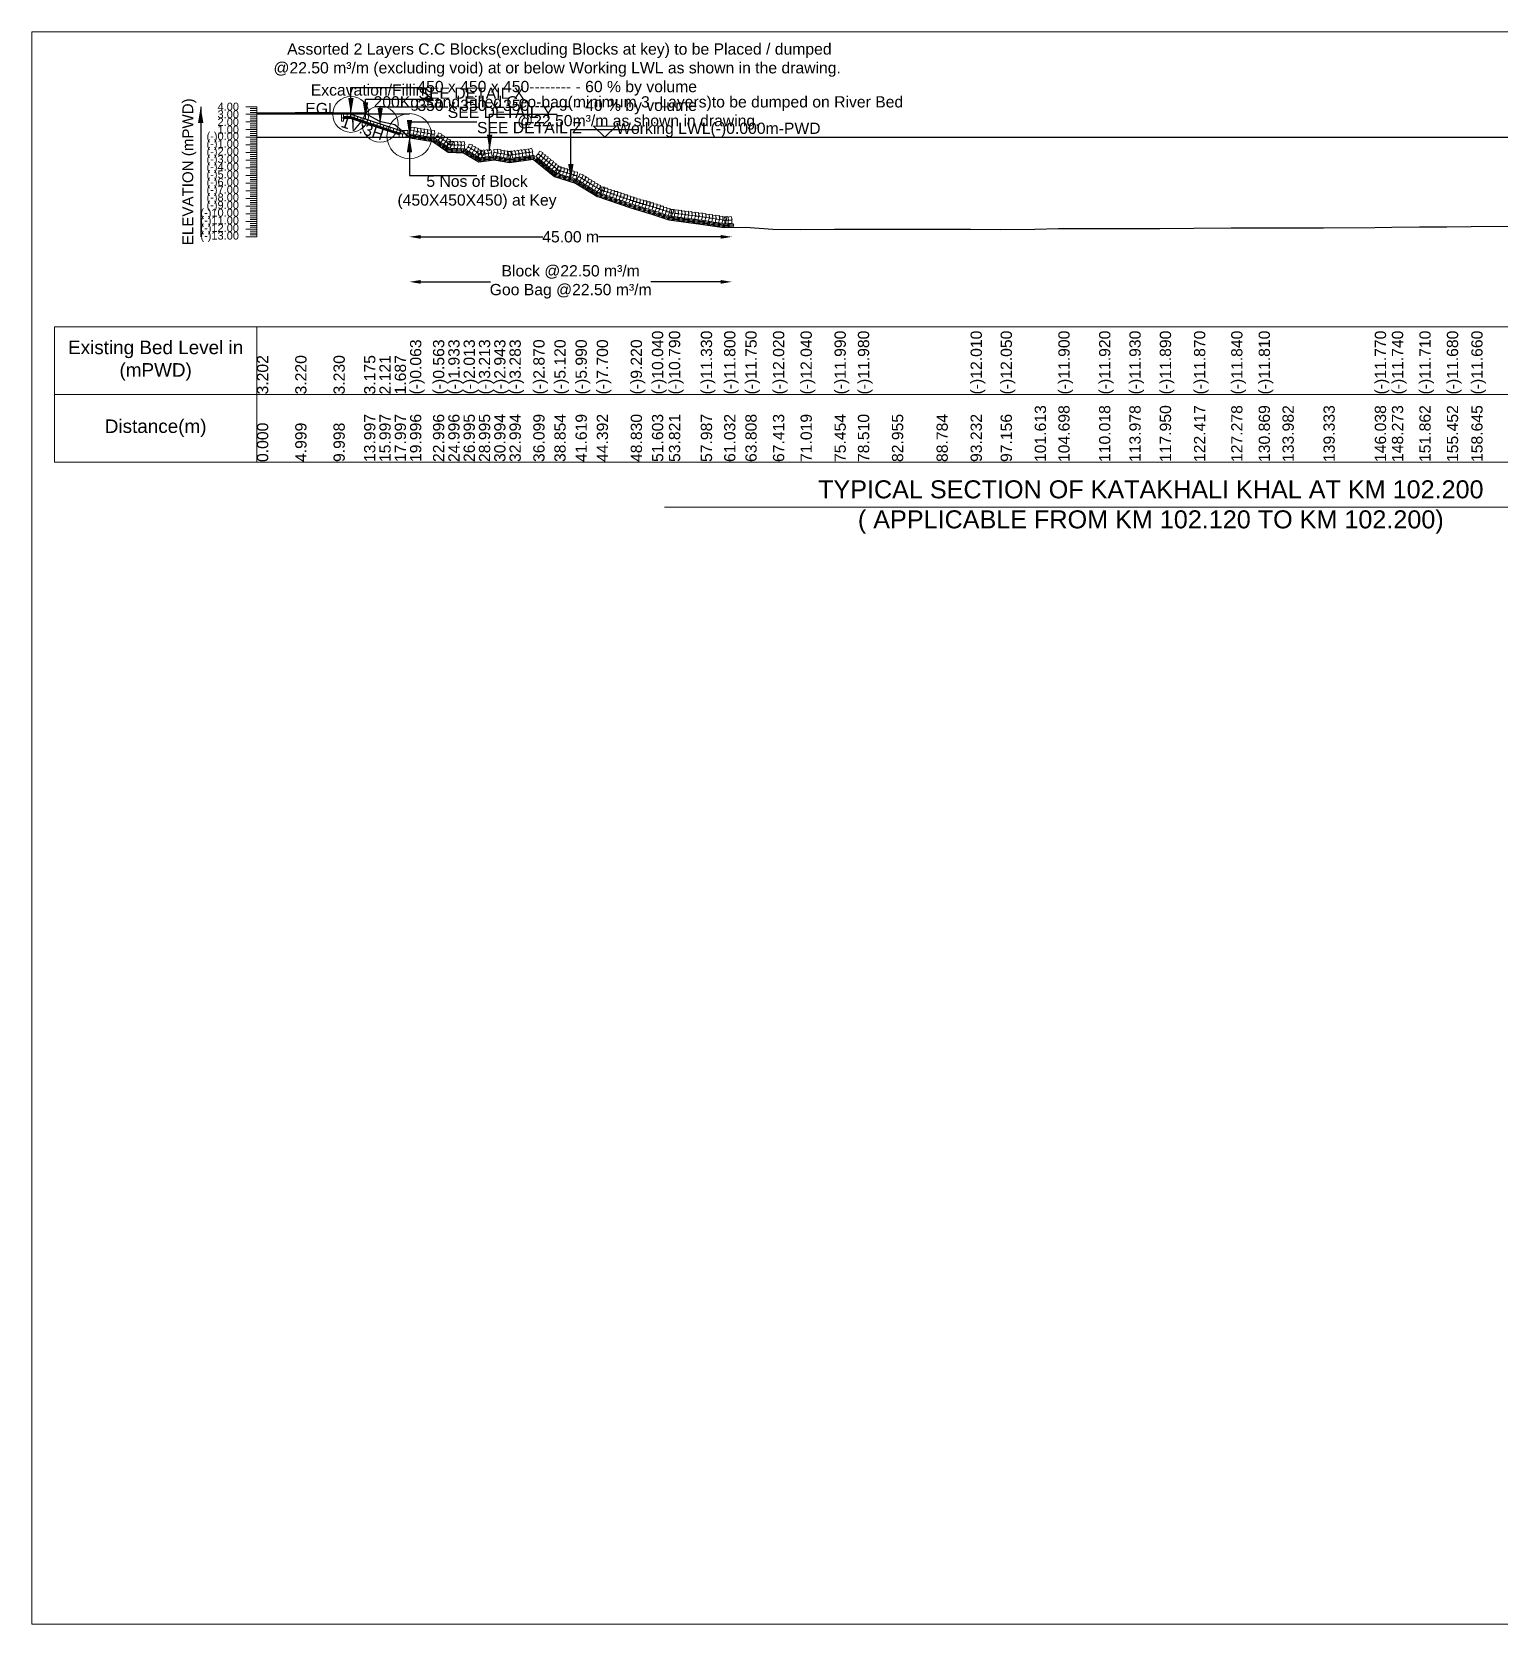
# Model space of a CAD drawing. Header units: inches. Extents: x 89000 to 845000, y -7071 to 31.
# Drawn here: x 370000 to 376518, y -7071 to 0 of the extents above; entities that cross this region are included whole.
import ezdxf

# ---------------------------------------------------------------- set-up
doc = ezdxf.new("R2010")
doc.units = ezdxf.units.IN
doc.header["$LTSCALE"] = 7
doc.header["$MEASUREMENT"] = 0
for name, color, linetype, lineweight in [('Cross section Data Border', 7, 'Continuous', 9), ('Cross Section Labels', 7, 'Continuous', 9), ('Existing_Bed_Level for Xsection', 7, 'Continuous', 25), ('Long Section Labels', 7, 'Continuous', 9)]:
    doc.layers.add(name, color=color, linetype=linetype, lineweight=lineweight)
doc.styles.get("Standard").update_dxf_attribs({"font": 'arial.ttf'})
doc.dimstyles.new('Appron Lebeling Style', dxfattribs={"dimtxt": 50, "dimasz": 50, "dimexe": 0.18, "dimexo": 0.0625, "dimgap": 0.09, "dimtad": 0, "dimtih": 1, "dimtoh": 1, "dimdec": 4, "dimzin": 0, "dimdsep": 46, "dimtxsty": 'Standard', "dimcen": 0.09, "dimse1": 1, "dimse2": 1, "dimadec": 0, "dimazin": 0, "dimtfac": 1, "dimtdec": 4, "dimtofl": 0, "dimtmove": 0, "dimatfit": 3, "dimfxl": 1, "dimtolj": 1, "dimtzin": 0, "dimarcsym": 0})
doc.dimstyles.get("Standard").update_dxf_attribs({"dimtxt": 0.18, "dimasz": 0.18, "dimexe": 0.18, "dimexo": 0.0625, "dimgap": 0.09, "dimtad": 0, "dimtih": 1, "dimtoh": 1, "dimdec": 4, "dimzin": 0, "dimdsep": 46, "dimtxsty": 'Standard', "dimcen": 0.09, "dimadec": 0, "dimazin": 0, "dimtfac": 1, "dimtdec": 4, "dimtofl": 0, "dimtmove": 0, "dimatfit": 3, "dimfxl": 1, "dimtolj": 1, "dimtzin": 0, "dimarcsym": 0})

# ---------------------------------------------------------------- blocks, each defined once
blk = doc.blocks.new('*D297')
at = {"layer": 'Cross Section Labels', "color": 0, "lineweight": -2, "transparency": 16777216}
for p, q in [((371727.4, -910.3), (372269.8, -910.3)), ((373059.4, -910.3), (372517, -910.3))]:
    blk.add_line(p, q, dxfattribs=at)
at = {"layer": 'Cross Section Labels', "color": 0, "transparency": 16777216}
for points in [[(371727.4, -902), (371727.4, -918.6), (371677.4, -910.3)], [(373059.4, -902), (373059.4, -918.6), (373109.4, -910.3)]]:
    blk.add_solid(points, dxfattribs=at)
at = {"layer": 'Defpoints', "color": 0, "transparency": 16777216}
for p in [(371677.4, -468.3), (373109.4, -868.9), (373109.4, -910.3)]:
    blk.add_point(p, dxfattribs=at)
at = {"layer": 'Cross Section Labels', "color": 0, "transparency": 16777216, "insert": (372393.4, -910.3), "char_height": 50, "attachment_point": 5}
blk.add_mtext('\\A1;45.00 m', dxfattribs=at)
blk = doc.blocks.new('*D298')
at = {"layer": 'Cross Section Labels', "color": 0, "lineweight": -2, "transparency": 16777216}
for p, q in [((371727.4, -1110.3), (372037.8, -1110.3)), ((373059.4, -1110.3), (372749, -1110.3))]:
    blk.add_line(p, q, dxfattribs=at)
at = {"layer": 'Cross Section Labels', "color": 0, "transparency": 16777216}
for points in [[(371727.4, -1102), (371727.4, -1118.6), (371677.4, -1110.3)], [(373059.4, -1102), (373059.4, -1118.6), (373109.4, -1110.3)]]:
    blk.add_solid(points, dxfattribs=at)
at = {"layer": 'Defpoints', "color": 0, "transparency": 16777216}
for p in [(371677.4, -468.3), (373109.4, -868.9), (373109.4, -1110.3)]:
    blk.add_point(p, dxfattribs=at)
at = {"layer": 'Cross Section Labels', "color": 0, "transparency": 16777216, "insert": (372393.4, -1110.3), "char_height": 50, "attachment_point": 5}
blk.add_mtext('\\A1;Block @22.50 m³/m ^JGoo Bag @22.50 m³/m ', dxfattribs=at)

msp = doc.modelspace()

# ---------------------------------------------------------------- linework, layer by layer
at = {"layer": 'Cross section Data Border'}
msp.add_lwpolyline([(370100, -1310.3), (379040.61074, -1310.3), (379040.61074, -1910.3), (370100, -1910.3)], close=True, dxfattribs=at)
for points in [[(371000, -1310.3), (371000, -1910.3)], [(370100, -1610.3), (379040.61074, -1610.3)]]:
    msp.add_lwpolyline(points, dxfattribs=at)
at = {"layer": 'Cross Section Labels'}
for points in [[(370000, 0), (380000, 0), (380000, -7071), (370000, -7071)], [(372545.42336, -468.3), (372595.42336, -418.3), (372495.42336, -418.3)]]:
    msp.add_lwpolyline(points, close=True, dxfattribs=at)
msp.add_lwpolyline([(372810.30537, -2110.3), (374970.30537, -2110.3), (377130.30537, -2110.3)], dxfattribs=at)
for centre, radius in [((371417.32336, -366.3), 80), ((371547.37336, -409.65), 80), ((371677.42336, -463.2), 100)]:
    msp.add_circle(centre, radius, dxfattribs=at)
at = {"layer": 'Existing_Bed_Level for Xsection'}
for points in [[(371000, -359.432), (371169.97785, -358.82), (371339.93545, -358.48), (371475.90963, -360.35), (371543.89672, -396.186), (371611.8838, -410.942), (371679.87089, -470.442), (371781.86165, -487.442), (371849.84874, -534.022), (371917.83583, -536.742), (371985.82292, -577.542), (372053.81001, -568.362), (372121.7971, -579.922), (372227.37489, -565.88), (372321.04124, -642.38), (372415.04303, -671.96), (372509.31759, -730.1), (372660.21401, -781.78), (372754.49234, -809.66), (372829.91553, -835.16), (372971.54206, -853.52), (373075.09292, -869.5), (373169.45879, -867.8), (373292.04392, -876.98), (373414.62942, -877.66), (373565.44775, -875.96), (373669.345, -875.62), (373820.47827, -875.96), (374018.6459, -875.96), (374169.90063, -876.64), (374303.32009, -878), (374454.82656, -875.62), (374559.71953, -872.9), (374740.60946, -873.58), (374875.26164, -873.92), (375010.29305, -872.56), (375162.17267, -871.88), (375327.44128, -870.86), (375449.54895, -869.84), (375555.39136, -869.84), (375737.30582, -869.84), (375965.29766, -868.48), (376041.29669, -867.46), (376163.31388, -866.44), (376285.35752, -865.42), (376393.94126, -864.74), (376579.03826, -862.36)], [(371677.42336, -366.3), (371000, -366.3)], [(371639.17336, -440.25), (371418.89365, -366.82343), (371417.32336, -366.3), (371415.66813, -366.3), (371385.06813, -366.3)], [(371385.06813, -376.5), (371415.66813, -376.5), (371639.17336, -451.00174)], [(371385.06813, -379.9), (371415.11638, -379.9), (371634.41638, -453)], [(371385.06813, -383.3), (371414.56464, -383.3), (371631.52336, -455.61957)], [(371000, -468.3), (378940.61074, -468.3)]]:
    msp.add_lwpolyline(points, dxfattribs=at)
at = {"layer": 'Long Section Labels'}
for points in [[(371000, -332.3), (370950, -332.3)], [(371000, -340.8), (370970, -340.8)], [(371000, -349.3), (370970, -349.3)], [(371000, -910.3), (371000, -876.3), (371000, -842.3), (371000, -808.3), (371000, -774.3), (371000, -740.3), (371000, -706.3), (371000, -672.3), (371000, -638.3), (371000, -604.3), (371000, -570.3), (371000, -536.3), (371000, -502.3), (371000, -468.3), (371000, -434.3), (371000, -400.3), (371000, -366.3), (371000, -332.3)], [(371000, -366.3), (370950, -366.3)], [(371000, -400.3), (370950, -400.3)], [(371000, -357.8), (370970, -357.8)], [(371000, -374.8), (370970, -374.8)], [(371000, -383.3), (370970, -383.3)], [(371000, -391.8), (370970, -391.8)], [(371000, -408.8), (370970, -408.8)], [(371000, -417.3), (370970, -417.3)], [(371000, -434.3), (370950, -434.3)], [(371000, -468.3), (370950, -468.3)], [(371000, -425.8), (370970, -425.8)], [(371000, -442.8), (370970, -442.8)], [(371000, -451.3), (370970, -451.3)], [(371000, -459.8), (370970, -459.8)], [(371000, -476.8), (370970, -476.8)], [(371000, -485.3), (370970, -485.3)], [(371000, -493.8), (370970, -493.8)], [(371000, -502.3), (370950, -502.3)], [(371000, -536.3), (370950, -536.3)], [(371000, -510.8), (370970, -510.8)], [(371000, -519.3), (370970, -519.3)], [(371000, -527.8), (370970, -527.8)], [(371000, -544.8), (370970, -544.8)], [(371000, -553.3), (370970, -553.3)], [(371000, -561.8), (370970, -561.8)], [(371000, -570.3), (370950, -570.3)], [(371000, -604.3), (370950, -604.3)], [(371000, -578.8), (370970, -578.8)], [(371000, -587.3), (370970, -587.3)], [(371000, -595.8), (370970, -595.8)], [(371000, -612.8), (370970, -612.8)], [(371000, -621.3), (370970, -621.3)], [(371000, -629.8), (370970, -629.8)], [(371000, -638.3), (370950, -638.3)], [(371000, -672.3), (370950, -672.3)], [(371000, -706.3), (370950, -706.3)], [(371000, -646.8), (370970, -646.8)], [(371000, -655.3), (370970, -655.3)], [(371000, -663.8), (370970, -663.8)], [(371000, -680.8), (370970, -680.8)], [(371000, -689.3), (370970, -689.3)], [(371000, -697.8), (370970, -697.8)], [(371000, -740.3), (370950, -740.3)], [(371000, -774.3), (370950, -774.3)], [(371000, -714.8), (370970, -714.8)], [(371000, -723.3), (370970, -723.3)], [(371000, -731.8), (370970, -731.8)], [(371000, -748.8), (370970, -748.8)], [(371000, -757.3), (370970, -757.3)], [(371000, -765.8), (370970, -765.8)], [(371000, -808.3), (370950, -808.3)], [(371000, -842.3), (370950, -842.3)], [(371000, -782.8), (370970, -782.8)], [(371000, -791.3), (370970, -791.3)], [(371000, -799.8), (370970, -799.8)], [(371000, -816.8), (370970, -816.8)], [(371000, -825.3), (370970, -825.3)], [(371000, -833.8), (370970, -833.8)], [(371000, -876.3), (370950, -876.3)], [(371000, -910.3), (370950, -910.3)], [(371000, -850.8), (370970, -850.8)], [(371000, -859.3), (370970, -859.3)], [(371000, -867.8), (370970, -867.8)], [(371000, -884.8), (370970, -884.8)], [(371000, -893.3), (370970, -893.3)], [(371000, -901.8), (370970, -901.8)]]:
    msp.add_lwpolyline(points, dxfattribs=at)
for points in [[(371385.06813, -366.3), (371374.86813, -366.3), (371374.86813, -381.6), (371385.06813, -381.6)], [(371385.06813, -381.6), (371374.86813, -381.6), (371374.86813, -396.9), (371385.06813, -396.9)], [(371400.36813, -366.3), (371385.06813, -366.3), (371385.06813, -376.5), (371400.36813, -376.5)], [(371415.66813, -366.3), (371400.36813, -366.3), (371400.36813, -376.5), (371415.66813, -376.5)], [(371433.4085, -371.66172), (371418.89365, -366.82343), (371415.66813, -376.5), (371430.18298, -381.33828)], [(371447.92336, -376.5), (371433.4085, -371.66172), (371430.18298, -381.33828), (371444.69784, -386.17657)], [(371462.43821, -381.33828), (371447.92336, -376.5), (371444.69784, -386.17657), (371459.21269, -391.01485)], [(371476.95307, -386.17657), (371462.43821, -381.33828), (371459.21269, -391.01485), (371473.72754, -395.85314)], [(371491.46792, -391.01485), (371476.95307, -386.17657), (371473.72754, -395.85314), (371488.2424, -400.69142)], [(371505.98278, -395.85314), (371491.46792, -391.01485), (371488.2424, -400.69142), (371502.75725, -405.52971)], [(371520.49763, -400.69142), (371505.98278, -395.85314), (371502.75725, -405.52971), (371517.27211, -410.36799)], [(371535.01249, -405.52971), (371520.49763, -400.69142), (371517.27211, -410.36799), (371531.78696, -415.20628)], [(371549.52734, -410.36799), (371535.01249, -405.52971), (371531.78696, -415.20628), (371546.30182, -420.04456)], [(371564.04219, -415.20628), (371549.52734, -410.36799), (371546.30182, -420.04456), (371560.81667, -424.88285)], [(371578.55705, -420.04456), (371564.04219, -415.20628), (371560.81667, -424.88285), (371575.33153, -429.72113)], [(371593.0719, -424.88285), (371578.55705, -420.04456), (371575.33153, -429.72113), (371589.84638, -434.55942)], [(371699.63645, -425.13517), (371684.54466, -422.61964), (371682.02914, -437.71143), (371697.12093, -440.22696)], [(371607.58676, -429.72113), (371593.0719, -424.88285), (371589.84638, -434.55942), (371604.36123, -439.3977)], [(371622.10161, -434.55942), (371607.58676, -429.72113), (371604.36123, -439.3977), (371618.87609, -444.23599)], [(371636.61647, -439.3977), (371622.10161, -434.55942), (371618.87609, -444.23599), (371633.39094, -449.07427)], [(371646.82336, -453), (371631.52336, -453), (371631.52336, -468.3), (371646.82336, -468.3)], [(371654.47336, -437.7), (371639.17336, -437.7), (371639.17336, -453), (371654.47336, -453)], [(371662.12336, -453), (371646.82336, -453), (371646.82336, -468.3), (371662.12336, -468.3)], [(371669.77336, -437.7), (371654.47336, -437.7), (371654.47336, -453), (371669.77336, -453)], [(371677.42336, -453), (371662.12336, -453), (371662.12336, -468.3), (371677.42336, -468.3)], [(371697.12093, -440.22696), (371682.02914, -437.71143), (371679.51361, -452.80322), (371694.6054, -455.31875)], [(371712.21272, -442.74248), (371697.12093, -440.22696), (371694.6054, -455.31875), (371709.69719, -457.83427)], [(371714.72824, -427.65069), (371699.63645, -425.13517), (371697.12093, -440.22696), (371712.21272, -442.74248)], [(371727.30451, -445.25801), (371712.21272, -442.74248), (371709.69719, -457.83427), (371724.78898, -460.3498)], [(371727.89089, -428.10055), (371712.66257, -429.57983), (371714.14186, -444.80815), (371729.37018, -443.32887)], [(371742.3963, -447.77354), (371727.30451, -445.25801), (371724.78898, -460.3498), (371739.88077, -462.86533)], [(371742.98268, -430.61607), (371727.75436, -432.09536), (371729.23365, -447.32368), (371744.46197, -445.84439)], [(371757.48809, -450.28906), (371742.3963, -447.77354), (371739.88077, -462.86533), (371754.97256, -465.38085)], [(371758.07447, -433.1316), (371742.84615, -434.61089), (371744.32544, -449.83921), (371759.55376, -448.35992)], [(371772.57988, -452.80459), (371757.48809, -450.28906), (371754.97256, -465.38085), (371770.06435, -467.89638)], [(371773.16626, -435.64713), (371757.93794, -437.12641), (371759.41723, -452.35473), (371774.64555, -450.87545)], [(371787.67167, -455.32011), (371772.57988, -452.80459), (371770.06435, -467.89638), (371785.15614, -470.4119)], [(371788.25805, -438.16265), (371773.02973, -439.64194), (371774.50902, -454.87026), (371789.73734, -453.39097)], [(371813.30255, -469.41724), (371800.68076, -460.76967), (371792.03319, -473.39146), (371804.65498, -482.03903)], [(371821.07251, -454.10875), (371806.64162, -449.02549), (371801.55837, -463.45638), (371815.98926, -468.53963)], [(371825.92434, -478.06481), (371813.30255, -469.41724), (371804.65498, -482.03903), (371817.27677, -490.6866)], [(371833.6943, -462.75631), (371819.26341, -457.67306), (371814.18016, -472.10395), (371828.61105, -477.1872)], [(371838.54613, -486.71238), (371825.92434, -478.06481), (371817.27677, -490.6866), (371829.89856, -499.33417)], [(371846.31609, -471.40388), (371831.8852, -466.32063), (371826.80195, -480.75151), (371841.23284, -485.83477)], [(371851.16792, -495.35994), (371838.54613, -486.71238), (371829.89856, -499.33417), (371842.52035, -507.98173)], [(371858.93788, -480.05145), (371844.50699, -474.96819), (371839.42374, -489.39908), (371853.85462, -494.48234)], [(371859.42181, -484.70488), (371844.49733, -488.07386), (371847.86631, -502.99834), (371862.79078, -499.62936)], [(371871.55967, -488.69902), (371857.12878, -483.61576), (371852.04553, -498.04665), (371866.47641, -503.1299)], [(371874.70958, -485.31651), (371859.7851, -488.68549), (371863.15408, -503.60996), (371878.07855, -500.24099)], [(371889.99735, -485.92814), (371875.07287, -489.29711), (371878.44185, -504.22159), (371893.36632, -500.85262)], [(371905.28512, -486.53977), (371890.36064, -489.90874), (371893.72962, -504.83322), (371908.65409, -501.46424)], [(371920.57289, -487.15139), (371905.64841, -490.52037), (371909.01739, -505.44484), (371923.94186, -502.07587)], [(371863.78971, -504.00751), (371851.16792, -495.35994), (371842.52035, -507.98173), (371855.14214, -516.6293)], [(371860.98213, -501.80131), (371845.69436, -501.18968), (371845.08273, -516.47745), (371860.3705, -517.08908)], [(371876.2699, -502.41294), (371860.98213, -501.80131), (371860.3705, -517.08908), (371875.65827, -517.70071)], [(371891.55767, -503.02456), (371876.2699, -502.41294), (371875.65827, -517.70071), (371890.94604, -518.31233)], [(371906.84544, -503.63619), (371891.55767, -503.02456), (371890.94604, -518.31233), (371906.23381, -518.92396)], [(371922.13321, -504.24782), (371906.84544, -503.63619), (371906.23381, -518.92396), (371921.52158, -519.53559)], [(371950.31834, -518.16883), (371937.19935, -510.29595), (371929.32647, -523.41493), (371942.44545, -531.28782)], [(371957.15363, -502.42079), (371942.44317, -498.21456), (371938.23694, -512.92502), (371952.9474, -517.13125)], [(371963.43732, -526.04172), (371950.31834, -518.16883), (371942.44545, -531.28782), (371955.56443, -539.1607)], [(371970.27261, -510.29367), (371955.56215, -506.08744), (371951.35592, -520.7979), (371966.06638, -525.00413)], [(371976.5563, -533.9146), (371963.43732, -526.04172), (371955.56443, -539.1607), (371968.68342, -547.03359)], [(371983.39159, -518.16655), (371968.68113, -513.96033), (371964.47491, -528.67079), (371979.18537, -532.87701)], [(371989.67528, -541.78749), (371976.5563, -533.9146), (371968.68342, -547.03359), (371981.8024, -554.90647)], [(371996.51058, -526.03944), (371981.80012, -521.83321), (371977.59389, -536.54367), (371992.30435, -540.7499)], [(371992.32111, -526.55354), (371978.20642, -532.45824), (371984.11112, -546.57293), (371998.22581, -540.66823)], [(371996.82097, -543.12078), (371981.65857, -545.16809), (371983.70588, -560.3305), (371998.86829, -558.28318)], [(372002.79426, -549.66037), (371989.67528, -541.78749), (371981.8024, -554.90647), (371994.92138, -562.77935)], [(372009.62956, -533.91232), (371994.9191, -529.70609), (371990.71287, -544.41655), (372005.42333, -548.62278)], [(372007.48351, -524.50622), (371993.36882, -530.41093), (371999.27352, -544.52562), (372013.38821, -538.62091)], [(372011.98338, -541.07347), (371996.82097, -543.12078), (371998.86829, -558.28318), (372014.03069, -556.23587)], [(372022.64592, -522.45891), (372008.53123, -528.36361), (372014.43593, -542.4783), (372028.55062, -536.5736)], [(372027.14578, -539.02615), (372011.98338, -541.07347), (372014.03069, -556.23587), (372029.19309, -554.18856)], [(372037.80832, -520.4116), (372023.69363, -526.3163), (372029.59833, -540.43099), (372043.71302, -534.52629)], [(372042.30819, -536.97884), (372027.14578, -539.02615), (372029.19309, -554.18856), (372044.3555, -552.14124)], [(372067.26775, -537.54178), (372052.18423, -534.9771), (372049.61955, -550.06061), (372064.70306, -552.6253)], [(372067.91003, -520.38632), (372052.67697, -521.81599), (372054.10663, -537.04905), (372069.33969, -535.61938)], [(372082.35126, -540.10647), (372067.26775, -537.54178), (372064.70306, -552.6253), (372079.78658, -555.18998)], [(372082.99354, -522.95101), (372067.76049, -524.38067), (372069.19015, -539.61373), (372084.42321, -538.18407)], [(372097.43478, -542.67115), (372082.35126, -540.10647), (372079.78658, -555.18998), (372094.87009, -557.75467)], [(372098.07706, -525.51569), (372082.844, -526.94536), (372084.27366, -542.17841), (372099.50672, -540.74875)], [(372112.51829, -545.23584), (372097.43478, -542.67115), (372094.87009, -557.75467), (372109.9536, -560.31935)], [(372113.16057, -528.08038), (372097.92751, -529.51004), (372099.35718, -544.7431), (372114.59023, -543.31344)], [(372127.6018, -547.80052), (372112.51829, -545.23584), (372109.9536, -560.31935), (372125.03712, -562.88404)], [(372128.24409, -530.64506), (372113.01103, -532.07472), (372114.44069, -547.30778), (372129.67375, -545.87812)], [(372128.52857, -528.92902), (372114.40217, -534.80564), (372120.27879, -548.93205), (372134.40519, -543.05542)], [(372132.99548, -545.50517), (372117.82904, -547.52233), (372119.8462, -562.68878), (372135.01264, -560.67162)], [(372143.69501, -526.91186), (372129.56861, -532.78848), (372135.44524, -546.91489), (372149.57164, -541.03826)], [(372148.16193, -543.48801), (372132.99548, -545.50517), (372135.01264, -560.67162), (372150.17909, -558.65446)], [(372158.86146, -524.8947), (372144.73506, -530.77132), (372150.61168, -544.89773), (372164.73808, -539.0211)], [(372163.32837, -541.47086), (372148.16193, -543.48801), (372150.17909, -558.65446), (372165.34553, -556.6373)], [(372174.02791, -522.87754), (372159.9015, -528.75416), (372165.77813, -542.88057), (372179.90453, -537.00394)], [(372178.49482, -539.4537), (372163.32837, -541.47086), (372165.34553, -556.6373), (372180.51198, -554.62014)], [(372189.19435, -520.86038), (372175.06795, -526.737), (372180.94457, -540.86341), (372195.07098, -534.98678)], [(372193.66126, -537.43654), (372178.49482, -539.4537), (372180.51198, -554.62014), (372195.67842, -552.60298)], [(372204.3608, -518.84322), (372190.23439, -524.71985), (372196.11102, -538.84625), (372210.23742, -532.96962)], [(372208.82771, -535.41938), (372193.66126, -537.43654), (372195.67842, -552.60298), (372210.84487, -550.58582)], [(372219.52724, -516.82606), (372205.40084, -522.70269), (372211.27746, -536.82909), (372225.40387, -530.95246)], [(372223.99415, -533.40222), (372208.82771, -535.41938), (372210.84487, -550.58582), (372226.01131, -548.56866)], [(372260.59255, -550.86696), (372248.74257, -541.18874), (372239.06435, -553.03872), (372250.91433, -562.71694)], [(372269.62217, -536.266), (372255.6698, -529.98735), (372249.39116, -543.93972), (372263.34353, -550.21837)], [(372272.44253, -560.54518), (372260.59255, -550.86696), (372250.91433, -562.71694), (372262.76431, -572.39516)], [(372281.47216, -545.94422), (372267.51979, -539.66557), (372261.24114, -553.61794), (372275.19351, -559.89659)], [(372284.29251, -570.2234), (372272.44253, -560.54518), (372262.76431, -572.39516), (372274.61429, -582.07338)], [(372293.32214, -555.62244), (372279.36977, -549.3438), (372273.09112, -563.29617), (372287.04349, -569.57481)], [(372305.17212, -565.30066), (372291.21975, -559.02202), (372284.9411, -572.97439), (372298.89347, -579.25303)], [(372296.14249, -579.90162), (372284.29251, -570.2234), (372274.61429, -582.07338), (372286.46427, -591.7516)], [(372307.99247, -589.57984), (372296.14249, -579.90162), (372286.46427, -591.7516), (372298.31425, -601.42982)], [(372317.0221, -574.97888), (372303.06973, -568.70024), (372296.79108, -582.65261), (372310.74345, -588.93125)], [(372319.84245, -599.25806), (372307.99247, -589.57984), (372298.31425, -601.42982), (372310.16423, -611.10805)], [(372328.87208, -584.6571), (372314.91971, -578.37846), (372308.64107, -592.33083), (372322.59344, -598.60947)], [(372331.69243, -608.93628), (372319.84245, -599.25806), (372310.16423, -611.10805), (372322.01421, -620.78627)], [(372340.72206, -594.33532), (372326.76969, -588.05668), (372320.49105, -602.00905), (372334.44342, -608.28769)], [(372343.54241, -618.61451), (372331.69243, -608.93628), (372322.01421, -620.78627), (372333.86419, -630.46449)], [(372347.71685, -616.55627), (372333.12237, -611.96376), (372328.52986, -626.55824), (372343.12434, -631.15075)], [(372352.57204, -604.01354), (372338.61967, -597.7349), (372332.34103, -611.68727), (372346.2934, -617.96591)], [(372350.68666, -599.64762), (372335.40071, -598.99199), (372334.74508, -614.27793), (372350.03103, -614.93357)], [(372362.31133, -621.14879), (372347.71685, -616.55627), (372343.12434, -631.15075), (372357.71881, -635.74327)], [(372365.28114, -604.24014), (372349.99519, -603.5845), (372349.33956, -618.87045), (372364.6255, -619.52608)], [(372376.90581, -625.7413), (372362.31133, -621.14879), (372357.71881, -635.74327), (372372.31329, -640.33578)], [(372379.87562, -608.83265), (372364.58967, -608.17702), (372363.93404, -623.46296), (372379.21998, -624.1186)], [(372391.50029, -630.33382), (372376.90581, -625.7413), (372372.31329, -640.33578), (372386.90777, -644.9283)], [(372394.4701, -613.42517), (372379.18415, -612.76953), (372378.52852, -628.05548), (372393.81446, -628.71111)], [(372406.09477, -634.92633), (372391.50029, -630.33382), (372386.90777, -644.9283), (372401.50225, -649.52081)], [(372409.06457, -618.01768), (372393.77863, -617.36205), (372393.12299, -632.64799), (372408.40894, -633.30363)], [(372420.68924, -639.51885), (372406.09477, -634.92633), (372401.50225, -649.52081), (372416.09673, -654.11333)], [(372423.65905, -622.6102), (372408.37311, -621.95456), (372407.71747, -637.24051), (372423.00342, -637.89614)], [(372448.52037, -634.26107), (372433.86194, -629.87698), (372429.47785, -644.53541), (372444.13629, -648.9195)], [(372441.49484, -649.92517), (372428.47218, -641.89397), (372420.44098, -654.91664), (372433.46365, -662.94784)], [(372454.51751, -657.95637), (372441.49484, -649.92517), (372433.46365, -662.94784), (372446.48631, -670.97904)], [(372461.54304, -642.29227), (372446.8846, -637.90818), (372442.50052, -652.56661), (372457.15895, -656.9507)], [(372467.54018, -665.98757), (372454.51751, -657.95637), (372446.48631, -670.97904), (372459.50898, -679.01024)], [(372474.56571, -650.32347), (372459.90727, -645.93938), (372455.52318, -660.59781), (372470.18162, -664.9819)], [(372480.56284, -674.01877), (372467.54018, -665.98757), (372459.50898, -679.01024), (372472.53164, -687.04144)], [(372487.58837, -658.35466), (372472.92994, -653.97058), (372468.54585, -668.62901), (372483.20428, -673.0131)], [(372493.58551, -682.04997), (372480.56284, -674.01877), (372472.53164, -687.04144), (372485.55431, -695.07264)], [(372500.61104, -666.38586), (372485.9526, -662.00178), (372481.56851, -676.66021), (372496.22695, -681.0443)], [(372506.60818, -690.08117), (372493.58551, -682.04997), (372485.55431, -695.07264), (372498.57698, -703.10384)], [(372513.63371, -674.41706), (372498.97527, -670.03297), (372494.59118, -684.69141), (372509.24962, -689.0755)], [(372519.63084, -698.11237), (372506.60818, -690.08117), (372498.57698, -703.10384), (372511.59964, -711.13504)], [(372526.65637, -682.44826), (372511.99793, -678.06417), (372507.61385, -692.72261), (372522.27228, -697.1067)], [(372532.65351, -706.14357), (372519.63084, -698.11237), (372511.59964, -711.13504), (372524.62231, -719.16624)], [(372539.67904, -690.47946), (372525.0206, -686.09537), (372520.63651, -700.75381), (372535.29495, -705.1379)], [(372541.26217, -706.53937), (372526.78755, -701.58201), (372521.83019, -716.05662), (372536.30481, -721.01399)], [(372544.65542, -689.71058), (372529.39074, -688.6715), (372528.35167, -703.93618), (372543.61634, -704.97525)], [(372555.73679, -711.49673), (372541.26217, -706.53937), (372536.30481, -721.01399), (372550.77943, -725.97135)], [(372559.13004, -694.66794), (372543.86536, -693.62886), (372542.82629, -708.89354), (372558.09096, -709.93262)], [(372573.60466, -699.6253), (372558.33998, -698.58623), (372557.3009, -713.8509), (372572.56558, -714.88998)], [(372588.07927, -704.58267), (372572.8146, -703.54359), (372571.77552, -718.80827), (372587.0402, -719.84734)], [(372570.21141, -716.45409), (372555.73679, -711.49673), (372550.77943, -725.97135), (372565.25404, -730.92871)], [(372584.68602, -721.41146), (372570.21141, -716.45409), (372565.25404, -730.92871), (372579.72866, -735.88607)], [(372599.16064, -726.36882), (372584.68602, -721.41146), (372579.72866, -735.88607), (372594.20328, -740.84344)], [(372602.55389, -709.54003), (372587.28921, -708.50095), (372586.25014, -723.76563), (372601.51481, -724.8047)], [(372613.63526, -731.32618), (372599.16064, -726.36882), (372594.20328, -740.84344), (372608.6779, -745.8008)], [(372617.02851, -714.49739), (372601.76383, -713.45832), (372600.72476, -728.72299), (372615.98943, -729.76207)], [(372628.10988, -736.28354), (372613.63526, -731.32618), (372608.6779, -745.8008), (372623.15252, -750.75816)], [(372631.50313, -719.45475), (372616.23845, -718.41568), (372615.19937, -733.68035), (372630.46405, -734.71943)], [(372642.5845, -741.24091), (372628.10988, -736.28354), (372623.15252, -750.75816), (372637.62713, -755.71552)], [(372645.97774, -724.41212), (372630.71307, -723.37304), (372629.67399, -738.63772), (372644.93867, -739.67679)], [(372657.05911, -746.19827), (372642.5845, -741.24091), (372637.62713, -755.71552), (372652.10175, -760.67289)], [(372660.45236, -729.36948), (372645.18769, -728.3304), (372644.14861, -743.59508), (372659.41329, -744.63415)], [(372671.53373, -751.15563), (372657.05911, -746.19827), (372652.10175, -760.67289), (372666.57637, -765.63025)], [(372674.92698, -734.32684), (372659.6623, -733.28777), (372658.62323, -748.55244), (372673.8879, -749.59152)], [(372684.89614, -755.04172), (372670.22423, -750.70294), (372665.88545, -765.37485), (372680.55736, -769.71363)], [(372687.57233, -738.08412), (372672.27732, -737.69362), (372671.88682, -752.98863), (372687.18183, -753.37913)], [(372699.56805, -759.3805), (372684.89614, -755.04172), (372680.55736, -769.71363), (372695.22927, -774.05241)], [(372702.24424, -742.4229), (372686.94923, -742.0324), (372686.55873, -757.32741), (372701.85374, -757.71791)], [(372714.23996, -763.71928), (372699.56805, -759.3805), (372695.22927, -774.05241), (372709.90118, -778.39119)], [(372716.91616, -746.76168), (372701.62114, -746.37118), (372701.23064, -761.66619), (372716.52565, -762.05669)], [(372728.91187, -768.05806), (372714.23996, -763.71928), (372709.90118, -778.39119), (372724.5731, -782.72997)], [(372731.58807, -751.10046), (372716.29305, -750.70996), (372715.90255, -766.00497), (372731.19757, -766.39547)], [(372743.58379, -772.39684), (372728.91187, -768.05806), (372724.5731, -782.72997), (372739.24501, -787.06875)], [(372746.25998, -755.43924), (372730.96496, -755.04873), (372730.57446, -770.34375), (372745.86948, -770.73425)], [(372758.2557, -776.73562), (372743.58379, -772.39684), (372739.24501, -787.06875), (372753.91692, -791.40753)], [(372760.93189, -759.77802), (372745.63687, -759.38751), (372745.24637, -774.68253), (372760.54139, -775.07303)], [(372774.01427, -781.8052), (372759.52024, -776.90488), (372754.61992, -791.39891), (372769.11395, -796.29923)], [(372777.34122, -764.96318), (372762.07257, -763.98422), (372761.09362, -779.25287), (372776.36227, -780.23182)], [(372791.83525, -769.86349), (372776.5666, -768.88454), (372775.58765, -784.15319), (372790.8563, -785.13214)], [(372806.32928, -774.76381), (372791.06063, -773.78486), (372790.08167, -789.05351), (372805.35032, -790.03246)], [(372788.5083, -786.70552), (372774.01427, -781.8052), (372769.11395, -796.29923), (372783.60798, -801.19955)], [(372803.00233, -791.60584), (372788.5083, -786.70552), (372783.60798, -801.19955), (372798.10201, -806.09987)], [(372817.49636, -796.50616), (372803.00233, -791.60584), (372798.10201, -806.09987), (372812.59604, -811.00019)], [(372820.8233, -779.66413), (372805.55466, -778.68518), (372804.5757, -793.95383), (372819.84435, -794.93278)], [(372831.99039, -801.40648), (372817.49636, -796.50616), (372812.59604, -811.00019), (372827.09007, -815.90051)], [(372835.31733, -784.56445), (372820.04868, -783.5855), (372819.06973, -798.85415), (372834.33838, -799.8331)], [(372846.48442, -806.3068), (372831.99039, -801.40648), (372827.09007, -815.90051), (372841.5841, -820.80082)], [(372849.81136, -789.46477), (372834.54271, -788.48582), (372833.56376, -803.75447), (372848.83241, -804.73342)], [(372855.68613, -805.58769), (372840.5131, -803.62071), (372838.54611, -818.79374), (372853.71915, -820.76072)], [(372855.65038, -788.42025), (372840.48567, -790.4504), (372842.51583, -805.61511), (372857.68054, -803.58496)], [(372870.85917, -807.55467), (372855.68613, -805.58769), (372853.71915, -820.76072), (372868.89218, -822.72771)], [(372870.82342, -790.38723), (372855.65871, -792.41739), (372857.68886, -807.5821), (372872.85357, -805.55194)], [(372886.0322, -809.52166), (372870.85917, -807.55467), (372868.89218, -822.72771), (372884.06522, -824.69469)], [(372885.99645, -792.35421), (372870.83174, -794.38437), (372872.86189, -809.54908), (372888.02661, -807.51893)], [(372901.20523, -811.48864), (372886.0322, -809.52166), (372884.06522, -824.69469), (372899.23825, -826.66167)], [(372901.16949, -794.3212), (372886.00478, -796.35135), (372888.03493, -811.51606), (372903.19964, -809.48591)], [(372916.37827, -813.45562), (372901.20523, -811.48864), (372899.23825, -826.66167), (372914.41129, -828.62866)], [(372916.34252, -796.28818), (372901.17781, -798.31833), (372903.20796, -813.48304), (372918.37268, -811.45289)], [(372931.5513, -815.4226), (372916.37827, -813.45562), (372914.41129, -828.62866), (372929.58432, -830.59564)], [(372931.51556, -798.25516), (372916.35085, -800.28532), (372918.381, -815.45003), (372933.54571, -813.41987)], [(372946.72434, -817.38959), (372931.5513, -815.4226), (372929.58432, -830.59564), (372944.75736, -832.56262)], [(372946.68859, -800.22215), (372931.52388, -802.2523), (372933.55403, -817.41701), (372948.71874, -815.38686)], [(372961.89737, -819.35657), (372946.72434, -817.38959), (372944.75736, -832.56262), (372959.93039, -834.5296)], [(372961.86163, -802.18913), (372946.69691, -804.21928), (372948.72707, -819.38399), (372963.89178, -817.35384)], [(372977.07041, -821.32355), (372961.89737, -819.35657), (372959.93039, -834.5296), (372975.10342, -836.49659)], [(372977.03466, -804.15611), (372961.86995, -806.18626), (372963.9001, -821.35098), (372979.06481, -819.32082)], [(372992.96871, -823.8002), (372977.8477, -821.46672), (372975.51422, -836.58773), (372990.63523, -838.9212)], [(372993.34829, -806.63692), (372978.1389, -808.2996), (372979.80159, -823.50899), (372995.01098, -821.8463)], [(373008.08971, -826.13368), (372992.96871, -823.8002), (372990.63523, -838.9212), (373005.75623, -841.25468)], [(373008.4693, -808.97039), (372993.25991, -810.63308), (372994.9226, -825.84247), (373010.13199, -824.17978)], [(373023.21072, -828.46715), (373008.08971, -826.13368), (373005.75623, -841.25468), (373020.87724, -843.58816)], [(373023.59031, -811.30387), (373008.38092, -812.96656), (373010.04361, -828.17595), (373025.25299, -826.51326)], [(373038.33173, -830.80063), (373023.21072, -828.46715), (373020.87724, -843.58816), (373035.99825, -845.92164)], [(373038.71131, -813.63735), (373023.50193, -815.30004), (373025.16461, -830.50943), (373040.374, -828.84674)], [(373053.45274, -833.13411), (373038.33173, -830.80063), (373035.99825, -845.92164), (373051.11926, -848.25512)], [(373053.83232, -815.97083), (373038.62293, -817.63352), (373040.28562, -832.84291), (373055.49501, -831.18022)], [(373068.57374, -835.46759), (373053.45274, -833.13411), (373051.11926, -848.25512), (373066.24027, -850.5886)], [(373068.95333, -818.30431), (373053.74394, -819.967), (373055.40663, -835.17638), (373070.61602, -833.51369)], [(373083.69475, -837.80107), (373068.57374, -835.46759), (373066.24027, -850.5886), (373081.36127, -852.92208)], [(373084.07434, -820.63779), (373068.86495, -822.30047), (373070.52764, -837.50986), (373085.73703, -835.84717)], [(373090.91985, -819.54644), (373076.21576, -823.77487), (373080.44419, -838.47896), (373095.14828, -834.25053)], [(373093.46857, -836.52367), (373078.17105, -836.79925), (373078.44664, -852.09677), (373093.74415, -851.82118)], [(373106.21737, -819.27085), (373091.51327, -823.49929), (373095.74171, -838.20338), (373110.4458, -833.97495)], [(373108.76609, -836.24808), (373093.46857, -836.52367), (373093.74415, -851.82118), (373109.04167, -851.5456)]]:
    msp.add_lwpolyline(points, close=True, dxfattribs=at)
for centre, major_axis in [((371688.29905, -468.91695), (11.16122, -1.86037)), ((371689.24936, -463.21561), (11.16122, -1.86037)), ((371690.19967, -457.51426), (11.16122, -1.86037)), ((371710.62149, -472.63769), (11.16122, -1.86037)), ((371711.5718, -466.93635), (11.16122, -1.86037)), ((371712.52211, -461.23501), (11.16122, -1.86037)), ((371732.94392, -476.35843), (11.16122, -1.86037)), ((371733.89423, -470.65709), (11.16122, -1.86037)), ((371734.84454, -464.95575), (11.16122, -1.86037)), ((371755.26636, -480.07918), (11.16122, -1.86037)), ((371756.21667, -474.37783), (11.16122, -1.86037)), ((371757.16698, -468.67649), (11.16122, -1.86037)), ((371777.58879, -483.79992), (11.16122, -1.86037)), ((371778.5391, -478.09858), (11.16122, -1.86037)), ((371779.48941, -472.39723), (11.16122, -1.86037)), ((371798.19318, -495.12799), (9.33451, -6.39536)), ((371801.46004, -490.35976), (9.33451, -6.39536)), ((371804.7269, -485.59153), (9.33451, -6.39536)), ((371823.39593, -498.38224), (9.33451, -6.39536)), ((371816.86221, -507.91871), (9.33451, -6.39536)), ((371820.12907, -503.15047), (9.33451, -6.39536)), ((371835.53124, -520.70942), (9.33451, -6.39536)), ((371838.7981, -515.94119), (9.33451, -6.39536)), ((371842.06496, -511.17296), (9.33451, -6.39536)), ((371853.25648, -531.26602), (11.30616, -0.45233)), ((371853.48754, -525.49064), (11.30616, -0.45233)), ((371853.7186, -519.71526), (11.30616, -0.45233)), ((371875.86879, -532.17069), (11.30616, -0.45233)), ((371876.09985, -526.39531), (11.30616, -0.45233)), ((371876.33091, -520.61993), (11.30616, -0.45233)), ((371898.48111, -533.07535), (11.30616, -0.45233)), ((371898.71216, -527.29997), (11.30616, -0.45233)), ((371898.94322, -521.52459), (11.30616, -0.45233)), ((371922.01924, -535.88206), (9.70222, -5.82244)), ((371924.99344, -530.926), (9.70222, -5.82244)), ((371927.96764, -525.96994), (9.70222, -5.82244)), ((371941.42367, -547.52693), (9.70222, -5.82244)), ((371944.39787, -542.57087), (9.70222, -5.82244)), ((371947.37208, -537.61481), (9.70222, -5.82244)), ((371960.82811, -559.1718), (9.70222, -5.82244)), ((371963.80231, -554.21574), (9.70222, -5.82244)), ((371966.77651, -549.25968), (9.70222, -5.82244)), ((371980.23254, -570.81667), (9.70222, -5.82244)), ((371983.20674, -565.86061), (9.70222, -5.82244)), ((371986.18094, -560.90455), (9.70222, -5.82244)), ((371998.13635, -561.29824), (11.21344, 1.5141)), ((371998.90978, -567.02626), (11.21344, 1.5141)), ((372020.56323, -558.27004), (11.21344, 1.5141)), ((372021.33666, -563.99806), (11.21344, 1.5141)), ((372042.99011, -555.24183), (11.21344, 1.5141)), ((372043.76354, -560.96985), (11.21344, 1.5141)), ((372044.53697, -566.69787), (11.21344, 1.5141)), ((372067.76456, -567.80324), (11.1551, -1.89673)), ((372068.73344, -562.10503), (11.1551, -1.89673)), ((372069.70232, -556.40681), (11.1551, -1.89673)), ((372091.04363, -565.89848), (11.1551, -1.89673)), ((372092.01251, -560.20026), (11.1551, -1.89673)), ((372114.3227, -563.99372), (11.1551, -1.89673)), ((372132.37385, -563.93803), (11.21643, 1.4918)), ((372154.80671, -560.95443), (11.21643, 1.4918)), ((372155.56875, -566.68397), (11.21643, 1.4918)), ((372177.23957, -557.97083), (11.21643, 1.4918)), ((372178.00161, -563.70037), (11.21643, 1.4918)), ((372199.67243, -554.98722), (11.21643, 1.4918)), ((372200.43446, -560.71677), (11.21643, 1.4918)), ((372201.1965, -566.44632), (11.21643, 1.4918)), ((372222.10528, -552.00362), (11.21643, 1.4918)), ((372222.86732, -557.73317), (11.21643, 1.4918)), ((372223.62936, -563.46271), (11.21643, 1.4918)), ((372247.75787, -571.33316), (8.76372, -7.15758)), ((372251.41408, -566.8565), (8.76372, -7.15758)), ((371999.68321, -572.75428), (11.21344, 1.5141)), ((372022.11009, -569.72608), (11.21344, 1.5141)), ((372090.07475, -571.5967), (11.1551, -1.89673)), ((372112.38494, -575.39015), (11.1551, -1.89673)), ((372113.35382, -569.69193), (11.1551, -1.89673)), ((372133.13589, -569.66758), (11.21643, 1.4918)), ((372133.89793, -575.39712), (11.21643, 1.4918)), ((372156.33079, -572.41352), (11.21643, 1.4918)), ((372178.76364, -569.42992), (11.21643, 1.4918)), ((372244.10165, -575.80982), (8.76372, -7.15758)), ((372261.62909, -590.12499), (8.76372, -7.15758)), ((372265.2853, -585.64833), (8.76372, -7.15758)), ((372268.94152, -581.17167), (8.76372, -7.15758)), ((372279.15653, -604.44015), (8.76372, -7.15758)), ((372282.81274, -599.96349), (8.76372, -7.15758)), ((372286.46896, -595.48683), (8.76372, -7.15758)), ((372296.68396, -618.75531), (8.76372, -7.15758)), ((372300.34018, -614.27865), (8.76372, -7.15758)), ((372303.9964, -609.802), (8.76372, -7.15758)), ((372314.2114, -633.07048), (8.76372, -7.15758)), ((372317.86762, -628.59382), (8.76372, -7.15758)), ((372321.52384, -624.11716), (8.76372, -7.15758)), ((372334.56736, -637.54721), (10.79343, -3.39642)), ((372336.30231, -632.03374), (10.79343, -3.39642)), ((372357.88917, -638.82658), (10.79343, -3.39642)), ((372332.83241, -643.06068), (10.79343, -3.39642)), ((372354.41927, -649.85352), (10.79343, -3.39642)), ((372356.15422, -644.34005), (10.79343, -3.39642)), ((372376.00612, -656.64636), (10.79343, -3.39642)), ((372377.74107, -651.13289), (10.79343, -3.39642)), ((372379.47602, -645.61942), (10.79343, -3.39642)), ((372397.59298, -663.4392), (10.79343, -3.39642)), ((372399.32793, -657.92573), (10.79343, -3.39642)), ((372401.06288, -652.41226), (10.79343, -3.39642)), ((372419.47726, -671.29924), (9.63099, -5.93952)), ((372422.51127, -666.37957), (9.63099, -5.93952)), ((372425.54528, -661.4599), (9.63099, -5.93952)), ((372438.73923, -683.17828), (9.63099, -5.93952)), ((372441.77324, -678.25861), (9.63099, -5.93952)), ((372444.80725, -673.33893), (9.63099, -5.93952)), ((372458.0012, -695.05732), (9.63099, -5.93952)), ((372461.03521, -690.13764), (9.63099, -5.93952)), ((372464.06922, -685.21797), (9.63099, -5.93952)), ((372477.26317, -706.93635), (9.63099, -5.93952)), ((372480.29718, -702.01668), (9.63099, -5.93952)), ((372483.33119, -697.097), (9.63099, -5.93952)), ((372499.55915, -713.89571), (9.63099, -5.93952)), ((372502.59316, -708.97604), (9.63099, -5.93952)), ((372496.52514, -718.81539), (9.63099, -5.93952)), ((372515.75867, -729.25119), (10.70478, -3.66625)), ((372517.63146, -723.783), (10.70478, -3.66625)), ((372519.50424, -718.31481), (10.70478, -3.66625)), ((372537.16824, -736.58368), (10.70478, -3.66625)), ((372539.04102, -731.11549), (10.70478, -3.66625)), ((372540.91381, -725.6473), (10.70478, -3.66625)), ((372558.57781, -743.91617), (10.70478, -3.66625)), ((372560.45059, -738.44798), (10.70478, -3.66625)), ((372562.32337, -732.97979), (10.70478, -3.66625)), ((372579.98738, -751.24866), (10.70478, -3.66625)), ((372581.86016, -745.78047), (10.70478, -3.66625)), ((372583.73294, -740.31228), (10.70478, -3.66625)), ((372601.39695, -758.58115), (10.70478, -3.66625)), ((372603.26973, -753.11296), (10.70478, -3.66625)), ((372605.14251, -747.64477), (10.70478, -3.66625)), ((372622.80651, -765.91364), (10.70478, -3.66625)), ((372624.6793, -760.44545), (10.70478, -3.66625)), ((372626.55208, -754.97726), (10.70478, -3.66625)), ((372644.21608, -773.24613), (10.70478, -3.66625)), ((372646.08886, -767.77794), (10.70478, -3.66625)), ((372647.96164, -762.30975), (10.70478, -3.66625)), ((372665.5698, -780.3501), (10.85069, -3.20877)), ((372667.2089, -774.80738), (10.85069, -3.20877)), ((372668.84799, -769.26466), (10.85069, -3.20877)), ((372688.91029, -781.22491), (10.85069, -3.20877)), ((372690.54938, -775.68219), (10.85069, -3.20877)), ((372712.25077, -782.09973), (10.85069, -3.20877)), ((372687.27119, -786.76764), (10.85069, -3.20877)), ((372708.97258, -793.18517), (10.85069, -3.20877)), ((372710.61167, -787.64245), (10.85069, -3.20877)), ((372730.67397, -799.60271), (10.85069, -3.20877)), ((372732.31306, -794.05999), (10.85069, -3.20877)), ((372733.95216, -788.51727), (10.85069, -3.20877)), ((372752.37536, -806.02025), (10.85069, -3.20877)), ((372754.01445, -800.47753), (10.85069, -3.20877)), ((372755.65354, -794.9348), (10.85069, -3.20877)), ((372773.95531, -813.18957), (10.71914, -3.62406)), ((372775.80654, -807.71405), (10.71914, -3.62406)), ((372777.65777, -802.23853), (10.71914, -3.62406)), ((372795.39358, -820.43769), (10.71914, -3.62406)), ((372797.24482, -814.96217), (10.71914, -3.62406)), ((372799.09605, -809.48665), (10.71914, -3.62406)), ((372816.83186, -827.68581), (10.71914, -3.62406)), ((372818.6831, -822.21029), (10.71914, -3.62406)), ((372820.53433, -816.73476), (10.71914, -3.62406)), ((372838.0641, -833.30217), (11.2213, -1.45469)), ((372838.80718, -827.57014), (11.2213, -1.45469)), ((372839.55026, -821.8381), (11.2213, -1.45469)), ((372860.5067, -836.21156), (11.2213, -1.45469)), ((372861.24978, -830.47952), (11.2213, -1.45469)), ((372861.99286, -824.74749), (11.2213, -1.45469)), ((372882.9493, -839.12094), (11.2213, -1.45469)), ((372883.69239, -833.38891), (11.2213, -1.45469)), ((372884.43547, -827.65687), (11.2213, -1.45469)), ((372905.39191, -842.03033), (11.2213, -1.45469)), ((372906.13499, -836.29829), (11.2213, -1.45469)), ((372906.87807, -830.56626), (11.2213, -1.45469)), ((372927.83451, -844.93971), (11.2213, -1.45469)), ((372928.57759, -839.20768), (11.2213, -1.45469)), ((372929.32068, -833.47564), (11.2213, -1.45469)), ((372950.27712, -847.8491), (11.2213, -1.45469)), ((372951.0202, -842.11706), (11.2213, -1.45469)), ((372951.76328, -836.38503), (11.2213, -1.45469)), ((372972.78618, -850.78778), (11.18283, -1.72574)), ((372973.66772, -845.0754), (11.18283, -1.72574)), ((372974.54926, -839.36302), (11.18283, -1.72574)), ((372996.03337, -848.52688), (11.18283, -1.72574)), ((372996.91491, -842.8145), (11.18283, -1.72574)), ((373018.39902, -851.97835), (11.18283, -1.72574)), ((373019.28056, -846.26597), (11.18283, -1.72574)), ((373041.64621, -849.71744), (11.18283, -1.72574)), ((372995.15183, -854.23926), (11.18283, -1.72574)), ((373017.51748, -857.69073), (11.18283, -1.72574)), ((373039.88314, -861.14221), (11.18283, -1.72574)), ((373040.76467, -855.42982), (11.18283, -1.72574)), ((373062.24879, -864.59368), (11.18283, -1.72574)), ((373063.13032, -858.8813), (11.18283, -1.72574)), ((373064.01186, -853.16892), (11.18283, -1.72574)), ((373084.0194, -854.88685), (11.31336, 0.20381)), ((373084.12351, -860.66591), (11.31336, 0.20381)), ((373084.22761, -866.44497), (11.31336, 0.20381)), ((373106.64612, -854.47922), (11.31336, 0.20381)), ((373106.75023, -860.25829), (11.31336, 0.20381)), ((373106.85434, -866.03735), (11.31336, 0.20381))]:
    msp.add_ellipse(centre, major_axis=major_axis, ratio=0.255, dxfattribs=at)

# ---------------------------------------------------------------- texts
at = {"layer": 'Cross section Data Border', "char_height": 60, "width": 800, "attachment_point": 5}
for s, insert in [('Existing Bed Level in (mPWD)', (370550, -1460.3)), ('Distance(m)', (370550, -1760.3))]:
    msp.add_mtext(s, dxfattribs=dict(at, insert=insert))
at = {"layer": 'Cross Section Labels'}
for s, insert, char_height, attachment_point in [(' Assorted 2 Layers C.C Blocks(excluding Blocks at key) to be Placed / dumped^J@22.50 m³/m (excluding void) at or below Working LWL as shown in the drawing.^J450 x 450 x 450-------- - 60 % by volume^J350 x 350 x 350-------- - 40 % by volume', (372333.52862, -366.3), 50, 8), ('Excavation/Filling', (371782.34836, -298.3), 50, 9), ('SEE DETAIL X', (371717.32336, -247.3), 50, 1), ('EGL', (371354.46813, -366.3), 50, 9), ('200Kg Sand Filled Geo-bag(minimum 3 -Layers)to be dumped on River Bed^J@22.50m³/m as shown in drawing.', (372694.19456, -434.3), 50, 8), ('SEE DETAIL Y', (371847.37336, -332.3), 50, 1), ('SEE DETAIL Z', (371977.42336, -400.3), 50, 1), ('Working LWL(-)0.000m-PWD', (372595.42336, -468.3), 50, 7), ('5 Nos of Block ^J(450X450X450) at Key', (371977.42336, -638.3), 50, 2), ('TYPICAL SECTION OF KATAKHALI KHAL AT KM 102.200^J( APPLICABLE FROM KM 102.120 TO KM 102.200)', (374970.30537, -2110.3), 80, 5)]:
    msp.add_mtext(s, dxfattribs=dict(at, insert=insert, char_height=char_height, attachment_point=attachment_point))
at = {"layer": 'Cross Section Labels', "insert": (371476.97249, -404.10262), "char_height": 50, "attachment_point": 2, "rotation": 341.565051177}
msp.add_mtext('1V:3H', dxfattribs=at)
at = {"layer": 'Long Section Labels', "rotation": 90}
for s, insert, char_height, attachment_point in [('ELEVATION (mPWD)', (370700, -621.3), 48, 5), ('(-)10.040', (372754.49234, -1610.3), 50, 1), ('(-)10.790', (372829.91553, -1610.3), 50, 1), ('(-)11.330', (372971.54206, -1610.3), 50, 1), ('(-)11.330', (372971.54206, -1610.3), 50, 1), ('(-)11.800', (373075.09292, -1610.3), 50, 1), ('(-)11.750', (373169.45879, -1610.3), 50, 1), ('(-)12.020', (373292.04392, -1610.3), 50, 1), ('(-)12.040', (373414.62942, -1610.3), 50, 1), ('(-)11.990', (373565.44775, -1610.3), 50, 1), ('(-)11.990', (373565.44775, -1610.3), 50, 1), ('(-)11.990', (373565.44775, -1610.3), 50, 1), ('(-)11.980', (373669.345, -1610.3), 50, 1), ('(-)11.980', (373669.345, -1610.3), 50, 1), ('(-)12.010', (374169.90063, -1610.3), 50, 1), ('(-)12.050', (374303.32009, -1610.3), 50, 1), ('(-)11.900', (374559.71953, -1610.3), 50, 1), ('(-)11.920', (374740.60946, -1610.3), 50, 1), ('(-)11.930', (374875.26164, -1610.3), 50, 1), ('(-)11.890', (375010.29305, -1610.3), 50, 1), ('(-)11.870', (375162.17267, -1610.3), 50, 1), ('(-)11.840', (375327.44128, -1610.3), 50, 1), ('(-)11.810', (375449.54895, -1610.3), 50, 1), ('(-)11.810', (375449.54895, -1610.3), 50, 1), ('(-)11.810', (375449.54895, -1610.3), 50, 1), ('(-)11.770', (375965.29766, -1610.3), 50, 1), ('(-)11.740', (376041.29669, -1610.3), 50, 1), ('(-)11.710', (376163.31388, -1610.3), 50, 1), ('(-)11.680', (376285.35752, -1610.3), 50, 1), ('(-)11.660', (376393.94126, -1610.3), 50, 1), ('(-)0.063', (371679.87089, -1610.3), 50, 1), ('(-)0.563', (371781.86165, -1610.3), 50, 1), ('(-)1.933', (371849.84874, -1610.3), 50, 1), ('(-)2.013', (371917.83583, -1610.3), 50, 1), ('(-)3.213', (371985.82292, -1610.3), 50, 1), ('(-)2.943', (372053.81001, -1610.3), 50, 1), ('(-)3.283', (372121.7971, -1610.3), 50, 1), ('(-)2.870', (372227.37489, -1610.3), 50, 1), ('(-)5.120', (372321.04124, -1610.3), 50, 1), ('(-)5.990', (372415.04303, -1610.3), 50, 1), ('(-)7.700', (372509.31759, -1610.3), 50, 1), ('(-)9.220', (372660.21401, -1610.3), 50, 1), ('3.202', (371000, -1610.3), 50, 1), ('3.220', (371169.97785, -1610.3), 50, 1), ('3.230', (371339.93545, -1610.3), 50, 1), ('3.175', (371475.90963, -1610.3), 50, 1), ('2.121', (371543.89672, -1610.3), 50, 1), ('1.687', (371611.8838, -1610.3), 50, 1), ('101.613', (374454.82656, -1910.3), 50, 1), ('104.698', (374559.71953, -1910.3), 50, 1), ('110.018', (374740.60946, -1910.3), 50, 1), ('113.978', (374875.26164, -1910.3), 50, 1), ('117.950', (375010.29305, -1910.3), 50, 1), ('122.417', (375162.17267, -1910.3), 50, 1), ('127.278', (375327.44128, -1910.3), 50, 1), ('130.869', (375449.54895, -1910.3), 50, 1), ('133.982', (375555.39136, -1910.3), 50, 1), ('139.333', (375737.30582, -1910.3), 50, 1), ('146.038', (375965.29766, -1910.3), 50, 1), ('148.273', (376041.29669, -1910.3), 50, 1), ('151.862', (376163.31388, -1910.3), 50, 1), ('155.452', (376285.35752, -1910.3), 50, 1), ('158.645', (376393.94126, -1910.3), 50, 1), ('0.000', (371000, -1910.3), 50, 1), ('4.999', (371169.97785, -1910.3), 50, 1), ('9.998', (371339.93545, -1910.3), 50, 1), ('13.997', (371475.90963, -1910.3), 50, 1), ('15.997', (371543.89672, -1910.3), 50, 1), ('17.997', (371611.8838, -1910.3), 50, 1), ('19.996', (371679.87089, -1910.3), 50, 1), ('22.996', (371781.86165, -1910.3), 50, 1), ('24.996', (371849.84874, -1910.3), 50, 1), ('26.995', (371917.83583, -1910.3), 50, 1), ('28.995', (371985.82292, -1910.3), 50, 1), ('30.994', (372053.81001, -1910.3), 50, 1), ('32.994', (372121.7971, -1910.3), 50, 1), ('36.099', (372227.37489, -1910.3), 50, 1), ('38.854', (372321.04124, -1910.3), 50, 1), ('41.619', (372415.04303, -1910.3), 50, 1), ('44.392', (372509.31759, -1910.3), 50, 1), ('48.830', (372660.21401, -1910.3), 50, 1), ('51.603', (372754.49234, -1910.3), 50, 1), ('53.821', (372829.91553, -1910.3), 50, 1), ('57.987', (372971.54206, -1910.3), 50, 1), ('61.032', (373075.09292, -1910.3), 50, 1), ('63.808', (373169.45879, -1910.3), 50, 1), ('67.413', (373292.04392, -1910.3), 50, 1), ('71.019', (373414.62942, -1910.3), 50, 1), ('75.454', (373565.44775, -1910.3), 50, 1), ('78.510', (373669.345, -1910.3), 50, 1), ('82.955', (373820.47827, -1910.3), 50, 1), ('88.784', (374018.6459, -1910.3), 50, 1), ('93.232', (374169.90063, -1910.3), 50, 1), ('97.156', (374303.32009, -1910.3), 50, 1)]:
    msp.add_mtext(s, dxfattribs=dict(at, insert=insert, char_height=char_height, attachment_point=attachment_point))
at = {"layer": 'Long Section Labels', "char_height": 35, "attachment_point": 6}
for s, insert in [('4.00', (370920, -332.3)), ('3.00', (370920, -366.3)), ('2.00', (370920, -400.3)), ('1.00', (370920, -434.3)), ('(-)0.00', (370920, -468.3)), ('(-)1.00', (370920, -502.3)), ('(-)2.00', (370920, -536.3)), ('(-)3.00', (370920, -570.3)), ('(-)4.00', (370920, -604.3)), ('(-)5.00', (370920, -638.3)), ('(-)6.00', (370920, -672.3)), ('(-)7.00', (370920, -706.3)), ('(-)8.00', (370920, -740.3)), ('(-)9.00', (370920, -774.3)), ('(-)10.00', (370920, -808.3)), ('(-)11.00', (370920, -842.3)), ('(-)12.00', (370920, -876.3)), ('(-)13.00', (370920, -910.3))]:
    msp.add_mtext(s, dxfattribs=dict(at, insert=insert))

# ---------------------------------------------------------------- dimensions: what is measured, and where the dimension line sits
at = {"layer": 'Cross Section Labels'}
for base, text, picture, middle in [((373109.354, -910.3), '45.00 m', '*D297', (372393.38868, -910.3)), ((373109.354, -1110.3), 'Block @22.50 m³/m ^JGoo Bag @22.50 m³/m ', '*D298', (372393.38868, -1110.3))]:
    dim = msp.add_linear_dim(base=base, p1=(371677.42336, -468.3), p2=(373109.354, -868.88279), text=text, dimstyle='Appron Lebeling Style', dxfattribs=at)
    dim.commit()
    dim.dimension.update_dxf_attribs({"geometry": picture, "text_midpoint": middle})

# ---------------------------------------------------------------- leaders
at = {"layer": 'Cross Section Labels', "annotation_type": 0, "has_hookline": 1, "hookline_direction": 0}
for points, text_width in [([(371417.32336, -366.3), (371417.32336, -247.3), (371717.23336, -247.3)], 466.13233), ([(371482.34836, -384.915), (371482.34836, -298.3), (371782.25836, -298.3)], 533.32196), ([(371547.37336, -409.65), (371547.37336, -332.3), (371847.28336, -332.3)], 466.03001), ([(371677.42336, -463.2), (371677.42336, -400.3), (371977.33336, -400.3)], 460.91405), ([(372033.52862, -529.12744), (372033.52862, -366.3), (372333.43862, -366.3)], 2510.77763), ([(371677.42336, -463.2), (371677.42336, -638.3), (371977.33336, -638.3)], 701.90996), ([(372394.19456, -659.46841), (372394.19456, -434.3), (372694.10456, -434.3)], 2345.7367)]:
    msp.add_leader(points, dimstyle='Standard', override={"dimasz": 72}, dxfattribs=dict(at, text_width=text_width))
at = {"layer": 'Long Section Labels'}
msp.add_leader([(370750, -332.3), (370750, -910.3)], dimstyle='Standard', override={"dimasz": 72}, dxfattribs=at)

doc.saveas('drawing.dxf')
